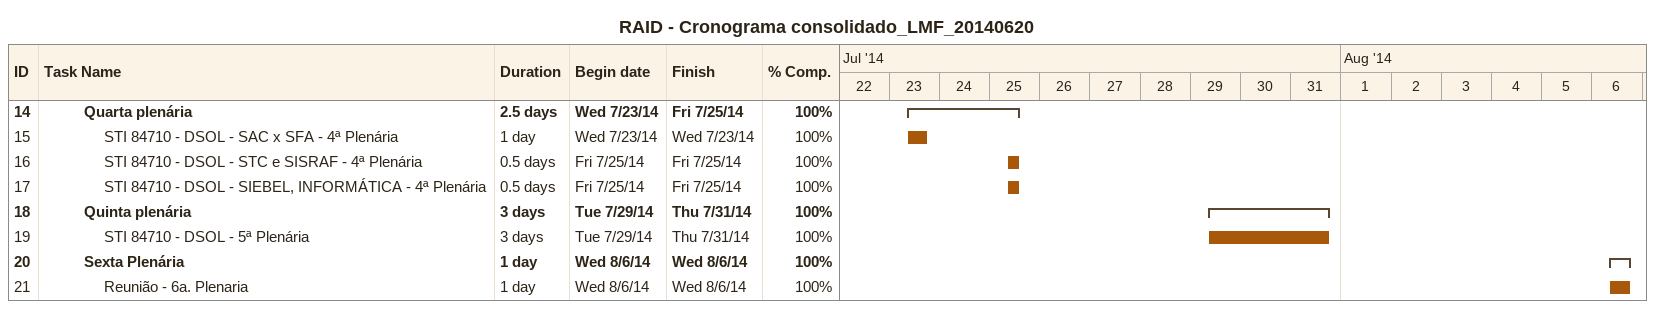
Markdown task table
RAID - Cronograma consolidado_LMF_20140620

| ID | Level | Task | Duration | Start | Finish | % complete |
|---|---|---|---|---|---|---|
| 14 | 3 | **Quarta plenária** | 2.5d | 2014-07-23 | 2014-07-25 | 100 |
| 15 | 4 | STI 84710 - DSOL - SAC x SFA - 4ª Plenária | 1d | 2014-07-23 | 2014-07-23 | 100 |
| 16 | 4 | STI 84710 - DSOL - STC e SISRAF - 4ª Plenária | 0.5d | 2014-07-25 | 2014-07-25 | 100 |
| 17 | 4 | STI 84710 - DSOL - SIEBEL, INFORMÁTICA - 4ª Plenária | 0.5d | 2014-07-25 | 2014-07-25 | 100 |
| 18 | 3 | **Quinta plenária** | 3d | 2014-07-29 | 2014-07-31 | 100 |
| 19 | 4 | STI 84710 - DSOL - 5ª Plenária | 3d | 2014-07-29 | 2014-07-31 | 100 |
| 20 | 3 | **Sexta Plenária** | 1d | 2014-08-06 | 2014-08-06 | 100 |
| 21 | 4 | Reunião - 6a. Plenaria | 1d | 2014-08-06 | 2014-08-06 | 100 |
